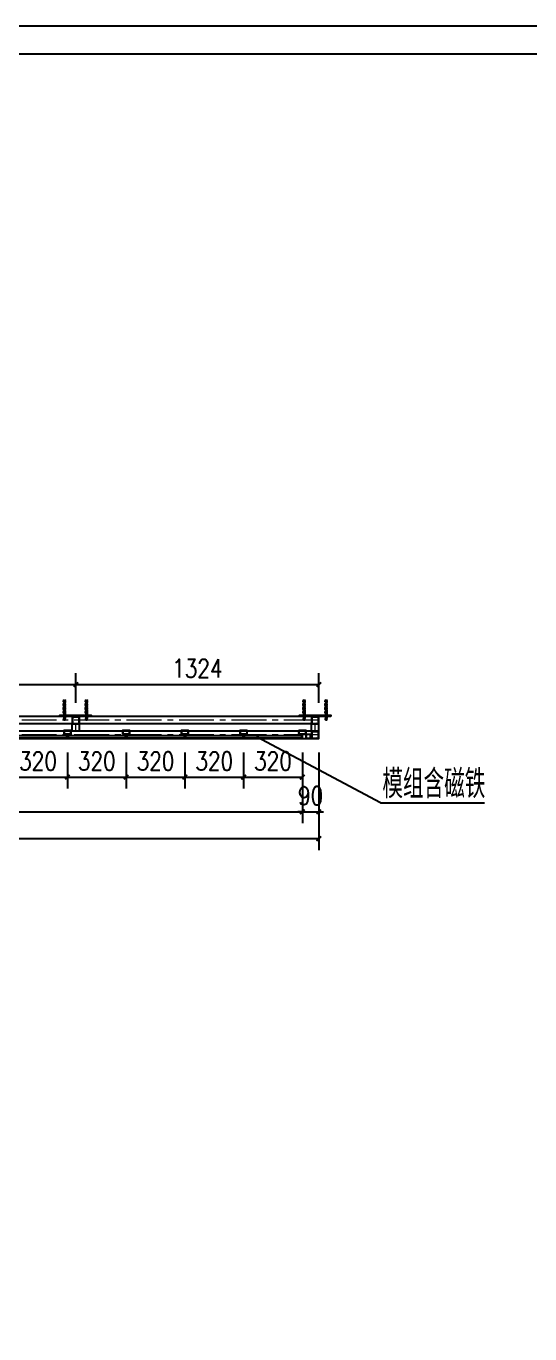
# Model space of a CAD drawing. Header units: millimetres. Extents: x 48381 to 116813, y 79463 to 93528.
# Drawn here: x 105360 to 108104, y 86398 to 93528 of the extents above; entities that cross this region are included whole.
import ezdxf

# ---------------------------------------------------------------- set-up
doc = ezdxf.new("R2010")
doc.units = ezdxf.units.MM
for name, pattern in [('ACAD_ISO03W100', [30, 12, -18]), ('CENTER2', [28.575, 19.05, -3.175, 3.175, -3.175]), ('HIDDEN', [0.375, 0.25, -0.125])]:
    doc.linetypes.add(name, pattern=pattern)
for name, color, linetype in [('12x12', 6, 'Continuous'), ('255', 255, 'Continuous'), ('7', 7, 'Continuous'), ('PUB_DIM', 3, 'Continuous'), ('XSX', 6, 'Continuous'), ('YM', 1, 'Continuous'), ('图框', 4, 'Continuous'), ('槽钢方管', 90, 'Continuous'), ('粗线', 7, 'Continuous'), ('附件', 46, 'Continuous')]:
    doc.layers.add(name, color=color, linetype=linetype)
for name, color, linetype, lineweight in [('中心线', 1, 'CENTER2', 0), ('文字', 3, 'Continuous', 0), ('标注', 3, 'Continuous', 0), ('箱体', 150, 'ACAD_ISO03W100', 0)]:
    doc.layers.add(name, color=color, linetype=linetype, lineweight=lineweight)
doc.styles.add('_TCH_DIM', font='SIMPLEX', dxfattribs={"bigfont": 'GBCBIG'})
doc.styles.add('DIM_FONT', font='SIMPLEX.shx', dxfattribs={"width": 0.8})
doc.styles.get("Standard").update_dxf_attribs({"font": ''})
doc.styles.get('Standard').set_extended_font_data('SimSun')
doc.dimstyles.new('DIMN25', dxfattribs={"dimscale": 0.25, "dimtxt": 300, "dimasz": 100, "dimexe": 250, "dimexo": 300, "dimgap": 150, "dimtad": 1, "dimdec": 0, "dimzin": 0, "dimdsep": 46, "dimtxsty": 'DIM_FONT', "dimblk": 'ARCHTICK', "dimcen": 0.09, "dimclrt": 7, "dimadec": 8, "dimazin": 2, "dimtfac": 1, "dimtdec": 0, "dimtix": 1, "dimtmove": 2, "dimatfit": 3, "dimldrblk": 'ARCHTICK', "dimfxl": 1, "dimtolj": 1, "dimtzin": 0, "dimarcsym": 0})

# ---------------------------------------------------------------- blocks, each defined once
blk = doc.blocks.new('A$C5AF34814')
at = {"layer": '图框'}
for points in [[(2967.4, 2050), (0, 2050), (0, 0), (0, 0), (2967.4, 0)], [(2945.3, 22.3), (2945.3, 2027.8), (22.2, 2027.8), (22.2, 22.3)]]:
    blk.add_lwpolyline(points, close=True, dxfattribs=at)
blk = doc.blocks.new('_ArchTick')
at = {"color": 0, "linetype": 'ByBlock', "const_width": 0.4}
blk.add_lwpolyline([(-0.5, -0.5), (0.5, 0.5)], dxfattribs=at)
blk = doc.blocks.new('*D428')
at = {"layer": 'Defpoints', "color": 0}
for p in [(102704.4, 89643.4), (106864.4, 89643.4), (106864.4, 89244.5)]:
    blk.add_point(p, dxfattribs=at)
at = {"layer": '标注', "color": 0, "lineweight": -2}
for p, q in [((102704.4, 89568.4), (102704.4, 89182)), ((106864.4, 89568.4), (106864.4, 89182)), ((102704.4, 89244.5), (106864.4, 89244.5))]:
    blk.add_line(p, q, dxfattribs=at)
at = {"layer": '标注', "color": 0, "lineweight": -2, "xscale": 25, "yscale": 25, "zscale": 25, "rotation": 180}
blk.add_blockref('_ArchTick', (102704.4, 89244.5), dxfattribs=at)
at = {"layer": '标注', "color": 0, "lineweight": -2, "xscale": 25, "yscale": 25, "zscale": 25}
blk.add_blockref('_ArchTick', (106864.4, 89244.5), dxfattribs=at)
at = {"layer": '标注', "color": 7, "insert": (104784.4, 89332), "char_height": 100, "attachment_point": 5, "style": 'DIM_FONT'}
blk.add_mtext('\\A1;4160', dxfattribs=at)
blk = doc.blocks.new('*D429')
at = {"layer": 'Defpoints', "color": 0}
for p in [(102614.4, 89643.4), (106954.4, 89643.4), (102614.4, 89098)]:
    blk.add_point(p, dxfattribs=at)
at = {"layer": '标注', "color": 0, "lineweight": -2}
for p, q in [((102614.4, 89568.4), (102614.4, 89035.5)), ((106954.4, 89568.4), (106954.4, 89035.5)), ((106954.4, 89098), (102614.4, 89098))]:
    blk.add_line(p, q, dxfattribs=at)
at = {"layer": '标注', "color": 0, "lineweight": -2, "xscale": 25, "yscale": 25, "zscale": 25, "rotation": 180}
blk.add_blockref('_ArchTick', (102614.4, 89098), dxfattribs=at)
at = {"layer": '标注', "color": 0, "lineweight": -2, "xscale": 25, "yscale": 25, "zscale": 25}
blk.add_blockref('_ArchTick', (106954.4, 89098), dxfattribs=at)
at = {"layer": '标注', "color": 7, "insert": (104784.4, 89185.5), "char_height": 100, "attachment_point": 5, "style": 'DIM_FONT'}
blk.add_mtext('\\A1;4340', dxfattribs=at)
blk = doc.blocks.new('*D432')
at = {"layer": 'Defpoints', "color": 0}
for p in [(106864.4, 89643.4), (106954.4, 89643.4), (106954.4, 89244.5)]:
    blk.add_point(p, dxfattribs=at)
at = {"layer": '标注', "color": 0, "lineweight": -2}
for p, q in [((106864.4, 89568.4), (106864.4, 89182)), ((106954.4, 89568.4), (106954.4, 89182)), ((106864.4, 89244.5), (106839.4, 89244.5)), ((106864.4, 89244.5), (106954.4, 89244.5)), ((106954.4, 89244.5), (106979.4, 89244.5))]:
    blk.add_line(p, q, dxfattribs=at)
at = {"layer": '标注', "color": 0, "lineweight": -2, "xscale": 25, "yscale": 25, "zscale": 25}
blk.add_blockref('_ArchTick', (106864.4, 89244.5), dxfattribs=at)
at = {"layer": '标注', "color": 0, "lineweight": -2, "xscale": 25, "yscale": 25, "zscale": 25, "rotation": 180}
blk.add_blockref('_ArchTick', (106954.4, 89244.5), dxfattribs=at)
at = {"layer": '标注', "color": 7, "insert": (106909.4, 89332), "char_height": 100, "attachment_point": 5, "style": 'DIM_FONT'}
blk.add_mtext('\\A1;90', dxfattribs=at)
blk = doc.blocks.new('192.23')
at = {"color": 7, "linetype": 'Continuous'}
for p, q in [((197123.1, 80952.1), (197134.1, 80952.7)), ((197123.1, 80633.7), (197123.1, 80952.1)), ((197121.4, 80636.2), (197121.4, 80639.7)), ((197123.1, 80639.7), (197121.4, 80639.7)), ((197123.1, 80636.2), (197121.4, 80636.2)), ((197123.1, 80633.7), (197134.1, 80633))]:
    blk.add_line(p, q, dxfattribs=at)
blk.add_arc((197121.4, 80638), 1.75, 90, 270)
at = {"layer": '文字'}
for points in [[(197115.1, 80938.9), (197115.1, 80952.9), (197118.1, 80952.9), (197118.1, 80948.4), (197123.1, 80948.4), (197123.1, 80947.4), (197128.1, 80947.4), (197128.1, 80944.4), (197124.1, 80944.4), (197123.1, 80944.4), (197123.1, 80943.4), (197118.1, 80943.4), (197118.1, 80938.9), (197115.1, 80938.9)], [(197118.1, 80948.4), (197118.1, 80943.4)], [(197115.1, 80646.9), (197115.1, 80632.9), (197118.1, 80632.9), (197118.1, 80637.4), (197123.1, 80637.4), (197123.1, 80638.4), (197128.1, 80638.4), (197128.1, 80641.4), (197124.1, 80641.4), (197123.1, 80641.4), (197123.1, 80642.4), (197118.1, 80642.4), (197118.1, 80646.9), (197115.1, 80646.9)], [(197118.1, 80637.4), (197118.1, 80642.4)], [(197123.1, 80640.3), (197123.1, 80635.3)]]:
    blk.add_lwpolyline(points, dxfattribs=at)
blk.add_lwpolyline([(197134.1, 80633), (197134.1, 80952.7), (197135.7, 80952.7), (197135.7, 80633)], close=True, dxfattribs=at)
at = {"layer": '箱体'}
blk.add_lwpolyline([(197138.1, 80632.9), (197138.1, 80952.9), (197135.7, 80952.9), (197135.7, 80632.9)], close=True, dxfattribs=at)
blk = doc.blocks.new('*D484')
at = {"layer": 'Defpoints', "color": 0}
for p in [(105630.4, 89938.5), (104630.4, 89763.4), (105630.4, 89763.4)]:
    blk.add_point(p, dxfattribs=at)
at = {"layer": '标注', "color": 0, "lineweight": -2}
for p, q in [((104630.4, 89838.4), (104630.4, 90001)), ((105630.4, 89838.4), (105630.4, 90001)), ((104630.4, 89938.5), (105630.4, 89938.5))]:
    blk.add_line(p, q, dxfattribs=at)
at = {"layer": '标注', "color": 0, "lineweight": -2, "xscale": 25, "yscale": 25, "zscale": 25, "rotation": 180}
blk.add_blockref('_ArchTick', (104630.4, 89938.5), dxfattribs=at)
at = {"layer": '标注', "color": 0, "lineweight": -2, "xscale": 25, "yscale": 25, "zscale": 25}
blk.add_blockref('_ArchTick', (105630.4, 89938.5), dxfattribs=at)
at = {"layer": '标注', "color": 7, "insert": (105130.4, 90026), "char_height": 100, "attachment_point": 5, "style": 'DIM_FONT'}
blk.add_mtext('\\A1;1000', dxfattribs=at)
blk = doc.blocks.new('*D485')
at = {"layer": 'Defpoints', "color": 0}
for p in [(106954.4, 89938.5), (105630.4, 89763.4), (106954.4, 89763.4)]:
    blk.add_point(p, dxfattribs=at)
at = {"layer": '标注', "color": 0, "lineweight": -2}
for p, q in [((105630.4, 89838.4), (105630.4, 90001)), ((106954.4, 89838.4), (106954.4, 90001)), ((105630.4, 89938.5), (106954.4, 89938.5))]:
    blk.add_line(p, q, dxfattribs=at)
at = {"layer": '标注', "color": 0, "lineweight": -2, "xscale": 25, "yscale": 25, "zscale": 25, "rotation": 180}
blk.add_blockref('_ArchTick', (105630.4, 89938.5), dxfattribs=at)
at = {"layer": '标注', "color": 0, "lineweight": -2, "xscale": 25, "yscale": 25, "zscale": 25}
blk.add_blockref('_ArchTick', (106954.4, 89938.5), dxfattribs=at)
at = {"layer": '标注', "color": 7, "insert": (106292.4, 90026), "char_height": 100, "attachment_point": 5, "style": 'DIM_FONT'}
blk.add_mtext('\\A1;1324', dxfattribs=at)
blk = doc.blocks.new('M12X120化学螺栓')
at = {"layer": 'XSX', "linetype": 'Continuous'}
h = blk.add_hatch(dxfattribs=at)
h.set_pattern_fill('DOTS', color=6, scale=10, angle=90, style=0)
h.set_pattern_definition([(179.9735536, (-18898.36075, -7731.8769), (-0.256606616, 0.513805998), [0, -0.5136875])])
h.paths.add_polyline_path([(3.3, 65.5), (4.8, 66.2), (4.9, 66.2), (3.3, 67.1), (4.8, 67.8), (4.8, 67.8), (3.3, 68.6), (4.8, 69.4), (3.3, 70.2), (4.9, 71), (4.8, 71), (3.3, 71.8), (4.9, 72.6), (4.8, 72.6), (3.2, 73.4), (4.9, 74.1), (4.9, 74.1), (3.3, 75), (4.8, 75.7), (4.9, 75.7), (3.3, 76.5), (4.8, 77.3), (4.8, 77.3), (3.3, 78.1), (4.8, 78.8), (4.8, 78.8), (3.3, 79.6), (4.8, 80.4), (3.3, 81.2), (4.9, 82), (4.8, 82), (3.2, 82.8), (4.9, 83.6), (4.8, 83.6), (3.2, 84.4), (4.9, 85.2), (4.8, 85.2), (3.3, 86), (4.8, 86.7), (4.8, 86.7), (3.3, 87.5), (4.8, 88.3), (4.8, 88.3), (3.3, 89.1), (4.8, 89.8), (3.2, 90.7), (4.9, 91.4), (4.8, 91.4), (3.2, 92.3), (4.9, 93), (4.8, 93), (3.2, 93.8), (4.8, 94.6), (4.8, 94.6), (3.3, 95.4), (-3, 95.9), (-4.6, 95.2), (-3, 94.3), (-4.6, 93.6), (-3, 92.7), (-4.6, 92), (-3, 91.1), (-4.6, 90.4), (-3, 89.5), (-4.6, 88.8), (-3, 87.9), (-4.6, 87.3), (-3, 86.4), (-4.6, 85.7), (-3, 84.8), (-4.6, 84.1), (-3, 83.2), (-4.6, 82.5), (-3, 81.6), (-4.6, 80.9), (-3, 80), (-4.6, 79.4), (-3, 78.5), (-4.6, 77.8), (-3, 76.9), (-4.6, 76.3), (-3, 75.4), (-4.6, 74.7), (-3, 73.8), (-4.6, 73.1), (-3, 72.2), (-4.6, 71.5), (-3, 70.6), (-4.6, 69.9), (-3, 69), (-4.6, 68.4), (-3, 67.5), (-4.6, 66.8), (-3, 65.9), (-4.5, 65.3), (-4.6, 65.3), (-3, 64.4), (-4.5, 63.7), (-2.9, 62.8), (-4.5, 62.1), (-3, 61.2), (-4.5, 60.5), (-3, 59.6), (-4.5, 59), (-3, 58.1), (-4.5, 57.4), (-3, 56.5), (-4.5, 55.9), (-2.9, 55), (-4.5, 54.3), (-2.9, 53.4), (-4.5, 52.7), (-2.9, 51.8), (-4.5, 51.1), (-2.9, 50.2), (-4.5, 49.5), (-3, 48.6), (-4.5, 48), (-2.9, 47.1), (-4.4, 46.4), (-4.5, 46.5), (-2.9, 45.5), (-4.5, 44.9), (-2.9, 43.9), (-4.5, 43.3), (-2.9, 42.4), (-4.5, 41.7), (-2.9, 40.8), (-4.5, 40.1), (-2.9, 39.3), (-4.4, 38.6), (-2.9, 37.7), (-6.5, 37.7), (-6.4, 96), (0.1, 99.3), (6.7, 96), (6.7, 37.7), (4.5, 37.7), (5.1, 38), (3.4, 38.8), (4.9, 39.6), (5, 39.6), (3.4, 40.4), (4.9, 41.1), (5, 41.1), (3.4, 41.9), (4.9, 42.7), (3.4, 43.5), (5, 44.3), (4.9, 44.3), (3.4, 45.1), (5, 45.9), (4.9, 45.9), (3.4, 46.7), (4.9, 47.4), (4.9, 47.4), (3.3, 48.2), (4.9, 49), (4.9, 49), (3.3, 49.8), (4.9, 50.5), (3.3, 51.3), (4.9, 52.1), (4.9, 52.1), (3.3, 52.9), (4.9, 53.7), (4.9, 53.7), (3.3, 54.5), (4.9, 55.3), (4.9, 55.3), (3.3, 56.1), (4.9, 56.9), (4.9, 56.9), (3.3, 57.7), (4.9, 58.4), (4.9, 58.4), (3.3, 59.2), (4.9, 60), (4.9, 60), (3.3, 60.8), (4.9, 61.5), (3.3, 62.4), (4.9, 63.1), (4.9, 63.1), (3.3, 64), (4.9, 64.7), (4.8, 64.7)])
for p, q in [((-3, 95.9), (-4.6, 95.2)), ((-3, 94.3), (-4.6, 95.2)), ((-3, 94.3), (-4.6, 93.6)), ((-3, 92.7), (-4.6, 93.6)), ((-3, 92.7), (-4.6, 92)), ((-3, 91.1), (-4.6, 92)), ((-3, 89.5), (-4.6, 88.8)), ((-3, 89.5), (-4.6, 88.8)), ((-3, 89.5), (-4.6, 88.8)), ((-3, 87.9), (-4.6, 88.8)), ((-3, 88), (-4.6, 87.3)), ((-3, 86.4), (-4.6, 87.3)), ((-3, 86.4), (-4.6, 85.7)), ((-3, 84.8), (-4.6, 85.7)), ((-3, 84.8), (-4.6, 84.1)), ((-3, 83.2), (-4.6, 84.1)), ((-3, 83.2), (-4.6, 82.5)), ((-3, 81.6), (-4.6, 82.5)), ((-3, 80), (-4.6, 79.4)), ((-3, 80), (-4.6, 79.4)), ((-3, 78.5), (-4.6, 79.4)), ((-3, 78.5), (-4.6, 77.8)), ((-3, 76.9), (-4.6, 77.8)), ((3.3, 89.1), (-3, 89.5)), ((4.8, 94.6), (3.2, 93.8)), ((4.8, 93), (3.2, 93.8)), ((4.8, 93), (3.2, 92.3)), ((4.8, 91.4), (3.2, 92.3)), ((4.8, 91.4), (3.2, 90.7)), ((4.8, 85.1), (3.2, 84.4)), ((4.8, 83.6), (3.2, 84.4)), ((4.8, 83.5), (3.2, 82.8)), ((4.8, 82), (3.2, 82.8)), ((4.8, 94.6), (3.3, 95.4)), ((4.8, 88.3), (3.3, 89.1)), ((4.8, 88.3), (3.3, 87.5)), ((4.8, 86.7), (3.3, 87.5)), ((4.8, 86.7), (3.3, 86)), ((4.8, 85.2), (3.3, 86)), ((4.8, 81.9), (3.3, 81.2)), ((4.8, 78.8), (3.3, 79.6)), ((4.8, 78.8), (3.3, 78.1)), ((4.8, 77.3), (3.3, 78.1)), ((-3, 76.9), (-4.6, 76.3)), ((-3, 75.4), (-4.6, 76.3)), ((-3, 75.4), (-4.6, 74.7)), ((-3, 73.8), (-4.6, 74.7)), ((-3, 73.8), (-4.6, 73.1)), ((-3, 72.2), (-4.6, 73.1)), ((-3, 72.2), (-4.6, 71.5)), ((-3, 70.6), (-4.6, 71.5)), ((-3, 69), (-4.6, 68.4)), ((-3, 69), (-4.6, 68.4)), ((-3, 67.5), (-4.6, 68.4)), ((-3, 67.5), (-4.6, 66.8)), ((-3, 65.9), (-4.6, 66.8)), ((-2.8, 37.6), (-4.6, 36.8)), ((-3, 35.9), (-4.6, 36.8)), ((-3.1, 35.9), (-4.6, 35.2)), ((-3.1, 34.3), (-4.6, 35.2)), ((-3.1, 34.3), (-4.6, 33.7)), ((-3.1, 32.8), (-4.6, 33.7)), ((-3.1, 32.7), (-4.6, 32.1)), ((-3, 64.4), (-4.5, 65.3)), ((-3, 64.4), (-4.5, 63.7)), ((-3, 62.8), (-4.5, 63.7)), ((-3, 61.2), (-4.5, 60.5)), ((-3, 61.2), (-4.5, 60.5)), ((-2.9, 59.6), (-4.5, 60.5)), ((-2.9, 59.7), (-4.5, 59)), ((-2.9, 58.1), (-4.5, 59)), ((-2.9, 58.1), (-4.5, 57.4)), ((-2.9, 56.5), (-4.5, 57.4)), ((-2.9, 56.6), (-4.5, 55.9)), ((-2.9, 55), (-4.5, 55.9)), ((-3, 55), (-4.5, 54.3)), ((-3, 53.4), (-4.5, 54.3)), ((-3, 53.4), (-4.5, 52.7)), ((-3, 51.8), (-4.5, 52.7)), ((-2.9, 50.2), (-4.5, 49.5)), ((-2.9, 50.2), (-4.5, 49.5)), ((-2.9, 48.6), (-4.5, 49.5)), ((-2.9, 48.6), (-4.5, 48)), ((-2.9, 47.1), (-4.5, 48)), ((-2.9, 45.6), (-4.5, 46.4)), ((-2.9, 45.5), (-4.5, 44.9)), ((-2.9, 44), (-4.5, 44.9)), ((-2.9, 42.4), (-4.5, 41.7)), ((-2.9, 42.4), (-4.5, 41.7)), ((-2.9, 40.8), (-4.5, 41.7)), ((-2.9, 40.8), (-4.5, 40.1)), ((-2.9, 39.2), (-4.5, 40.1)), ((-2.9, 39.3), (-4.4, 38.6)), ((-2.8, 37.6), (-4.4, 38.6)), ((4.8, 74.1), (3.2, 73.4)), ((4.8, 72.6), (3.2, 73.4)), ((5.1, 38), (3.2, 37.1)), ((4.8, 36.3), (3.2, 37.1)), ((4.8, 36.2), (3.2, 35.5)), ((4.8, 34.7), (3.2, 35.5)), ((4.8, 33.1), (3.2, 33.9)), ((4.8, 33.1), (3.2, 32.3)), ((4.8, 31.5), (3.2, 32.3)), ((4.8, 77.3), (3.3, 76.5)), ((4.9, 75.7), (3.3, 76.5)), ((4.9, 75.7), (3.3, 75)), ((4.9, 74.1), (3.3, 75)), ((4.8, 72.5), (3.3, 71.8)), ((4.8, 71), (3.3, 71.8)), ((4.8, 70.9), (3.3, 70.2)), ((4.8, 67.8), (3.3, 68.6)), ((4.8, 67.8), (3.3, 67.1)), ((4.9, 66.2), (3.3, 67.1)), ((4.9, 66.3), (3.3, 65.5)), ((4.9, 63.1), (3.3, 64)), ((4.9, 63.1), (3.3, 62.4)), ((4.9, 60), (3.3, 60.8)), ((4.9, 60), (3.3, 59.2)), ((4.9, 58.4), (3.3, 59.2)), ((4.9, 58.4), (3.3, 57.7)), ((4.9, 56.9), (3.3, 57.7)), ((4.9, 56.9), (3.3, 56.1)), ((4.9, 55.3), (3.3, 56.1)), ((4.9, 55.3), (3.3, 54.5)), ((4.9, 53.7), (3.3, 54.5)), ((4.9, 53.7), (3.3, 52.9)), ((4.9, 52.1), (3.3, 52.9)), ((4.9, 52.1), (3.3, 51.3)), ((4.9, 49), (3.3, 49.8)), ((4.9, 49), (3.3, 48.2)), ((4.9, 47.4), (3.3, 48.2)), ((4.9, 47.4), (3.4, 46.7)), ((4.9, 44.3), (3.4, 45.1)), ((4.9, 44.3), (3.4, 43.5)), ((5, 41.1), (3.4, 41.9)), ((5, 41.1), (3.4, 40.4)), ((5, 39.6), (3.4, 40.4)), ((5, 39.6), (3.4, 38.8)), ((5.1, 38), (3.4, 38.8))]:
    blk.add_line(p, q)
at = {"color": 7, "ltscale": 50}
for p, q in [((-4.6, 95.2), (-1.9, 95)), ((-4.6, 93.6), (-1.9, 93.4)), ((-4.6, 92), (-1.9, 91.8)), ((-4.6, 90.4), (-1.9, 90.2)), ((-4.6, 88.8), (-1.9, 88.7)), ((-4.6, 87.3), (-1.9, 87.1)), ((-4.6, 85.7), (-1.9, 85.6)), ((-4.6, 84.1), (-1.9, 84)), ((-4.6, 82.5), (-1.9, 82.4)), ((-4.6, 80.9), (-1.9, 80.8)), ((-4.6, 79.4), (-1.9, 79.2)), ((-4.6, 77.8), (-1.9, 77.7)), ((3.3, 95.4), (-3, 95.9)), ((3.2, 93.8), (-3, 94.3)), ((3.2, 92.3), (-3, 92.7)), ((3.3, 89.1), (-3, 89.5)), ((3.3, 87.5), (-3, 88)), ((3.3, 86), (-3, 86.4)), ((3.2, 84.4), (-3, 84.8)), ((3.2, 82.8), (-3, 83.2)), ((3.3, 79.6), (-3, 80)), ((3.3, 78.1), (-3, 78.5)), ((2, 94.8), (4.8, 94.6)), ((2, 93.2), (4.8, 93)), ((2, 91.6), (4.8, 91.4)), ((2, 88.4), (4.8, 88.3)), ((2, 86.9), (4.8, 86.7)), ((2, 85.3), (4.8, 85.2)), ((2, 83.7), (4.8, 83.6)), ((2, 82.1), (4.8, 82)), ((2.1, 90), (4.8, 89.8)), ((2.1, 80.5), (4.8, 80.4)), ((2.1, 79), (4.8, 78.8)), ((-4.6, 76.3), (-1.9, 76.1)), ((-4.6, 74.7), (-1.9, 74.6)), ((-4.6, 73.1), (-1.9, 73)), ((-4.6, 71.5), (-1.9, 71.4)), ((-4.6, 69.9), (-1.9, 69.8)), ((-4.6, 68.4), (-1.8, 68.2)), ((-4.6, 66.8), (-1.8, 66.6)), ((-4.6, 36.8), (-1.9, 36.7)), ((-4.6, 35.2), (-1.9, 35.1)), ((-4.6, 33.7), (-1.9, 33.5)), ((-4.6, 32.1), (-1.9, 31.9)), ((-4.6, 32.1), (-4.6, 8.3)), ((-4.5, 65.3), (-1.8, 65.1)), ((-4.5, 65.3), (-1.8, 65.1)), ((-4.5, 63.7), (-1.8, 63.5)), ((-4.5, 62.1), (-1.8, 61.9)), ((-4.5, 60.5), (-1.8, 60.4)), ((-4.5, 59), (-1.8, 58.8)), ((-4.5, 57.4), (-1.8, 57.3)), ((-4.5, 55.9), (-1.8, 55.7)), ((-4.5, 54.3), (-1.8, 54.1)), ((-4.5, 52.7), (-1.8, 52.5)), ((-4.5, 51.1), (-1.8, 50.9)), ((-4.5, 49.5), (-1.8, 49.4)), ((-4.5, 48), (-1.8, 47.8)), ((-4.5, 46.4), (-1.8, 46.3)), ((-4.5, 46.4), (-1.8, 46.3)), ((-4.5, 44.9), (-1.8, 44.7)), ((-4.5, 43.3), (-1.8, 43.1)), ((-4.5, 41.7), (-1.7, 41.5)), ((-4.5, 40.1), (-1.7, 40)), ((-4.4, 38.6), (-1.7, 38.4)), ((3.2, 35.5), (-3.1, 35.9)), ((3.2, 32.3), (-3.1, 32.7)), ((3.3, 76.5), (-3, 76.9)), ((3.3, 75), (-3, 75.4)), ((3.2, 73.4), (-3, 73.8)), ((3.3, 71.8), (-3, 72.2)), ((3.3, 68.6), (-3, 69)), ((3.3, 67.1), (-3, 67.5)), ((3.3, 54.5), (-3, 55)), ((3.3, 52.9), (-3, 53.4)), ((3.2, 37.1), (-3, 37.5)), ((3.3, 59.2), (-2.9, 59.7)), ((3.3, 57.7), (-2.9, 58.1)), ((3.3, 56.1), (-2.9, 56.6)), ((3.3, 49.8), (-2.9, 50.2)), ((3.3, 48.2), (-2.9, 48.6)), ((3.4, 41.9), (-2.9, 42.4)), ((3.4, 40.4), (-2.9, 40.8)), ((3.4, 38.8), (-2.9, 39.3)), ((2, 77.4), (4.8, 77.3)), ((2, 75.9), (4.9, 75.7)), ((2, 74.3), (4.9, 74.1)), ((2, 36.4), (4.8, 36.3)), ((2, 33.3), (4.8, 33.1)), ((2.1, 72.7), (4.8, 72.6)), ((2.1, 71.1), (4.8, 71)), ((2.1, 69.5), (4.8, 69.4)), ((2.1, 68), (4.8, 67.8)), ((2.1, 66.4), (4.9, 66.2)), ((2.1, 64.9), (4.9, 64.7)), ((2.1, 64.9), (4.9, 64.7)), ((2.1, 63.3), (4.9, 63.1)), ((2.1, 61.7), (4.9, 61.5)), ((2.1, 60.1), (4.9, 60)), ((2.1, 58.6), (4.9, 58.4)), ((2.1, 57), (4.9, 56.9)), ((2.1, 55.5), (4.9, 55.3)), ((2.1, 53.9), (4.9, 53.7)), ((2.1, 52.3), (4.9, 52.1)), ((2.1, 50.7), (4.9, 50.5)), ((2.1, 49.1), (4.9, 49)), ((2.1, 47.6), (4.9, 47.4)), ((2.2, 46), (4.9, 45.9)), ((2.2, 46), (4.9, 45.9)), ((2.2, 44.5), (4.9, 44.3)), ((2.2, 42.9), (4.9, 42.7)), ((2.2, 41.3), (5, 41.1)), ((2.2, 39.7), (5, 39.6)), ((2.2, 38.2), (5, 38)), ((4.8, 31.5), (4.8, 8.3))]:
    blk.add_line(p, q, dxfattribs=at)
at = {"color": 4}
for p, q in [((5.7, -4.1), (-5.7, -4.1)), ((5.7, -4.1), (-5.7, -4.1)), ((5.8, -10.7), (-5.6, -10.7)), ((5.8, -10.7), (-5.6, -10.7)), ((-3, -11.3), (-4.6, -12)), ((-3, -11.3), (-4.6, -12)), ((-3, -12.9), (-4.6, -12)), ((-3, -12.9), (-4.6, -12)), ((-3, -14.5), (-4.6, -15.2)), ((-3, -14.5), (-4.6, -15.2)), ((-3, -16.1), (-4.6, -15.2)), ((-3, -16.1), (-4.6, -15.2)), ((-3, -16.1), (-4.6, -16.8)), ((-3, -16.1), (-4.6, -16.8)), ((-3, -17.7), (-4.6, -16.8)), ((-3, -17.7), (-4.6, -16.8)), ((-4.5, -2.5), (-4.5, -4.1)), ((-4.5, -2.5), (-4.5, -4.1)), ((-3, -12.9), (-4.5, -13.6)), ((-3, -12.9), (-4.5, -13.6)), ((-3, -14.5), (-4.5, -13.6)), ((-3, -14.5), (-4.5, -13.6)), ((-3, -11.3), (-4, -10.7)), ((-3, -11.3), (-4, -10.7)), ((-3.9, -19.3), (-4, -17.2)), ((-3.9, -19.3), (-4, -17.2)), ((4.2, -17.6), (-3.9, -17.7)), ((4.2, -17.6), (-3.9, -17.7)), ((-3.9, -19.3), (-2.9, -20.3)), ((-3.9, -19.3), (-2.9, -20.3)), ((-3.8, -4.6), (-3.7, -10.3)), ((-3.8, -4.6), (-3.7, -10.3)), ((-3, -16.1), (-3.6, -16.3)), ((-3, -16.1), (-3.6, -16.3)), ((-2.9, -20.3), (3.2, -20.3)), ((-2.9, -20.3), (3.2, -20.3)), ((4.8, -15.8), (3.2, -14.9)), ((4.8, -15.8), (3.2, -14.9)), ((4.8, -15.8), (3.2, -16.5)), ((4.8, -15.8), (3.2, -16.5)), ((4.8, -17.3), (3.2, -16.5)), ((4.8, -17.3), (3.2, -16.5)), ((3.2, -20.3), (4.2, -19.2)), ((3.2, -20.3), (4.2, -19.2)), ((4.8, -11), (3.3, -11.7)), ((4.8, -11), (3.3, -11.7)), ((4.9, -12.6), (3.3, -11.7)), ((4.9, -12.6), (3.3, -11.7)), ((4.9, -12.6), (3.3, -13.3)), ((4.9, -12.6), (3.3, -13.3)), ((4.9, -14.2), (3.3, -13.3)), ((4.9, -14.2), (3.3, -13.3)), ((4.8, -14.2), (3.3, -14.9)), ((4.8, -14.2), (3.3, -14.9)), ((4.8, -15.8), (3.7, -16.3)), ((4.8, -15.8), (3.7, -16.3)), ((3.8, -4.5), (3.9, -10.2)), ((3.8, -4.5), (3.9, -10.2)), ((4.8, -11), (4.2, -10.7)), ((4.8, -11), (4.2, -10.7)), ((4.8, -17.3), (4.2, -17.6)), ((4.8, -17.3), (4.2, -17.6)), ((4.2, -19.2), (4.2, -17.6)), ((4.2, -19.2), (4.2, -17.6)), ((4.6, -2.4), (4.6, -4.1)), ((4.6, -2.4), (4.6, -4.1))]:
    blk.add_line(p, q, dxfattribs=at)
at = {"color": 4, "ltscale": 50}
for p, q in [((-4.6, -12), (-1.8, -12.2)), ((-4.6, -12), (-1.8, -12.2)), ((-4.6, -15.2), (-1.8, -15.4)), ((-4.6, -15.2), (-1.8, -15.4)), ((-4.6, -16.8), (-1.8, -16.9)), ((-4.6, -16.8), (-1.8, -16.9)), ((-4.5, -13.6), (-1.8, -13.8)), ((-4.5, -13.6), (-1.8, -13.8)), ((3.3, -11.7), (-3, -11.3)), ((3.3, -11.7), (-3, -11.3)), ((3.3, -13.3), (-3, -12.9)), ((3.3, -13.3), (-3, -12.9)), ((3.3, -14.9), (-3, -14.5)), ((3.3, -14.9), (-3, -14.5)), ((0.1, -16.3), (-3, -16.1)), ((0.1, -16.3), (-3, -16.1)), ((3.2, -16.5), (-3, -16.1)), ((0.1, -16.3), (-3, -16.1)), ((0.1, -16.3), (-3, -16.1)), ((3.2, -16.5), (-3, -16.1)), ((0, -10.7), (4.8, -11)), ((0, -10.7), (4.8, -11)), ((2.1, -12.4), (4.9, -12.6)), ((2.1, -12.4), (4.9, -12.6)), ((2.1, -14), (4.9, -14.2)), ((2.1, -14), (4.9, -14.2)), ((2.1, -17.2), (4.8, -17.3)), ((2.1, -17.2), (4.8, -17.3)), ((2.2, -15.6), (4.8, -15.8)), ((2.2, -15.6), (4.8, -15.8))]:
    blk.add_line(p, q, dxfattribs=at)
at = {"layer": '12x12', "color": 1}
blk.add_line((-5.7, 3.3), (5.8, 3.3), dxfattribs=at)
at = {"layer": '255', "ltscale": 50}
for p, q in [((-0.3, 89.4), (-0.3, 89.4)), ((0.6, 89.3), (0.6, 89.3)), ((3.5, 87.6), (3.5, 87.6))]:
    blk.add_line(p, q, dxfattribs=at)
at = {"layer": '7'}
for p, q in [((-5.7, 6.6), (-5.7, 0)), ((5.8, 6.6), (5.8, 0))]:
    blk.add_line(p, q, dxfattribs=at)
at = {"layer": 'XSX', "color": 6, "linetype": 'HIDDEN', "ltscale": 0.01}
for p, q in [((-6.5, 0), (-6.4, 96)), ((6.7, 0), (6.7, 96))]:
    blk.add_line(p, q, dxfattribs=at)
at = {"layer": 'XSX', "color": 6, "linetype": 'Continuous'}
for p, q in [((0.1, 99.3), (-6.4, 96)), ((6.7, 96), (0.1, 99.3))]:
    blk.add_line(p, q, dxfattribs=at)
at = {"layer": 'XSX'}
blk.add_line((-6.5, 8.3), (6.6, 8.3), dxfattribs=at)
at = {"layer": 'XSX', "color": 6, "linetype": 'HIDDEN', "ltscale": 0.05}
blk.add_line((3.3, 60.8), (-3, 61.2), dxfattribs=at)
blk = doc.blocks.new('170')
at = {"layer": 'YM'}
blk.add_lwpolyline([(115565.7, 48842), (115565.7, 48672.2), (115557.7, 48672.2), (115557.7, 48842)], close=True, dxfattribs=at)
at = {"layer": '附件', "extrusion": (0, 0, -1), "xscale": 0.9176470904091386, "yscale": 0.9176470904091386, "zscale": -0.9176470902941534, "rotation": 270}
for p in [(-115565.7, 48817), (-115565.7, 48697.1)]:
    blk.add_blockref('M12X120化学螺栓', p, dxfattribs=at)
blk = doc.blocks.new('*D1062')
at = {"layer": 'Defpoints', "color": 0}
for p in [(105264.4, 89643.4), (105584.4, 89643.4), (105584.4, 89433.5), (59115.2, 80320.6), (59282.1, 80320.6), (59154.1, 80283.6)]:
    blk.add_point(p, dxfattribs=at)
at = {"layer": 'PUB_DIM', "color": 3}
for p, q in [((59115.2, 80320.6), (59115.2, 80470.6)), ((59115.2, 80283.6), (59115.2, 80320.6)), ((59115.2, 80283.6), (59115.2, 80133.6))]:
    blk.add_line(p, q, dxfattribs=at)
at = {"layer": 'PUB_DIM', "color": 3, "lineweight": -2}
for p, q in [((59082.1, 80320.6), (59015.2, 80320.6)), ((58954.1, 80283.6), (59015.2, 80283.6))]:
    blk.add_line(p, q, dxfattribs=at)
at = {"layer": '标注', "color": 0, "lineweight": -2}
for p, q in [((105264.4, 89568.4), (105264.4, 89371)), ((105584.4, 89568.4), (105584.4, 89371)), ((105264.4, 89433.5), (105584.4, 89433.5))]:
    blk.add_line(p, q, dxfattribs=at)
at = {"layer": 'PUB_DIM', "color": 3, "xscale": 150, "yscale": 150, "zscale": 150}
for p, rotation in [((59115.2, 80320.6), 270), ((59115.2, 80283.6), 90)]:
    blk.add_blockref('_ArchTick', p, dxfattribs=dict(at, rotation=rotation))
at = {"layer": '标注', "color": 0, "lineweight": -2, "xscale": 25, "yscale": 25, "zscale": 25, "rotation": 180}
blk.add_blockref('_ArchTick', (105264.4, 89433.5), dxfattribs=at)
at = {"layer": '标注', "color": 0, "lineweight": -2, "xscale": 25, "yscale": 25, "zscale": 25}
blk.add_blockref('_ArchTick', (105584.4, 89433.5), dxfattribs=at)
at = {"layer": 'PUB_DIM', "color": 3, "insert": (58940.2, 80302.1), "char_height": 250, "attachment_point": 5, "rotation": 90}
blk.add_mtext('\\A1;S', dxfattribs=at)
at = {"layer": '标注', "color": 7, "insert": (105424.4, 89521), "char_height": 100, "attachment_point": 5, "style": 'DIM_FONT'}
blk.add_mtext('\\A1;320', dxfattribs=at)
blk = doc.blocks.new('*D1063')
at = {"layer": 'Defpoints', "color": 0}
for p in [(105584.4, 89643.4), (105904.4, 89643.4), (105904.4, 89433.5), (59282.1, 80499.4), (59282.1, 80453.5), (59245.1, 80283.6)]:
    blk.add_point(p, dxfattribs=at)
at = {"layer": 'PUB_DIM', "color": 3, "lineweight": -2}
for p, q in [((59282.1, 80653.5), (59282.1, 80599.4)), ((59245.1, 80483.6), (59245.1, 80599.4))]:
    blk.add_line(p, q, dxfattribs=at)
at = {"layer": 'PUB_DIM', "color": 3}
for p, q in [((59245.1, 80499.4), (59095.1, 80499.4)), ((59245.1, 80499.4), (59282.1, 80499.4)), ((59282.1, 80499.4), (59432.1, 80499.4))]:
    blk.add_line(p, q, dxfattribs=at)
at = {"layer": '标注', "color": 0, "lineweight": -2}
for p, q in [((105584.4, 89568.4), (105584.4, 89371)), ((105904.4, 89568.4), (105904.4, 89371)), ((105584.4, 89433.5), (105904.4, 89433.5))]:
    blk.add_line(p, q, dxfattribs=at)
at = {"layer": 'PUB_DIM', "color": 3, "xscale": 150, "yscale": 150, "zscale": 150}
blk.add_blockref('_ArchTick', (59245.1, 80499.4), dxfattribs=at)
at = {"layer": 'PUB_DIM', "color": 3, "xscale": 150, "yscale": 150, "zscale": 150, "rotation": 180}
blk.add_blockref('_ArchTick', (59282.1, 80499.4), dxfattribs=at)
at = {"layer": '标注', "color": 0, "lineweight": -2, "xscale": 25, "yscale": 25, "zscale": 25, "rotation": 180}
blk.add_blockref('_ArchTick', (105584.4, 89433.5), dxfattribs=at)
at = {"layer": '标注', "color": 0, "lineweight": -2, "xscale": 25, "yscale": 25, "zscale": 25}
blk.add_blockref('_ArchTick', (105904.4, 89433.5), dxfattribs=at)
at = {"layer": 'PUB_DIM', "color": 3, "insert": (59263.6, 80674.4), "char_height": 250, "attachment_point": 5}
blk.add_mtext('\\A1;S', dxfattribs=at)
at = {"layer": '标注', "color": 7, "insert": (105744.4, 89521), "char_height": 100, "attachment_point": 5, "style": 'DIM_FONT'}
blk.add_mtext('\\A1;320', dxfattribs=at)
blk = doc.blocks.new('*D1064')
at = {"layer": 'Defpoints', "color": 0}
for p in [(105904.4, 89643.4), (106224.4, 89643.4), (106224.4, 89433.5), (59373.8, 80499.4), (59336.8, 80453.5), (59373.8, 80283.6)]:
    blk.add_point(p, dxfattribs=at)
at = {"layer": 'PUB_DIM', "color": 3, "lineweight": -2}
for p, q in [((59336.8, 80653.5), (59336.8, 80599.4)), ((59373.8, 80483.6), (59373.8, 80599.4))]:
    blk.add_line(p, q, dxfattribs=at)
at = {"layer": 'PUB_DIM', "color": 3}
for p, q in [((59336.8, 80499.4), (59186.8, 80499.4)), ((59336.8, 80499.4), (59373.8, 80499.4)), ((59373.8, 80499.4), (59523.8, 80499.4))]:
    blk.add_line(p, q, dxfattribs=at)
at = {"layer": '标注', "color": 0, "lineweight": -2}
for p, q in [((105904.4, 89568.4), (105904.4, 89371)), ((106224.4, 89568.4), (106224.4, 89371)), ((105904.4, 89433.5), (106224.4, 89433.5))]:
    blk.add_line(p, q, dxfattribs=at)
at = {"layer": 'PUB_DIM', "color": 3, "xscale": 150, "yscale": 150, "zscale": 150}
blk.add_blockref('_ArchTick', (59336.8, 80499.4), dxfattribs=at)
at = {"layer": 'PUB_DIM', "color": 3, "xscale": 150, "yscale": 150, "zscale": 150, "rotation": 180}
blk.add_blockref('_ArchTick', (59373.8, 80499.4), dxfattribs=at)
at = {"layer": '标注', "color": 0, "lineweight": -2, "xscale": 25, "yscale": 25, "zscale": 25, "rotation": 180}
blk.add_blockref('_ArchTick', (105904.4, 89433.5), dxfattribs=at)
at = {"layer": '标注', "color": 0, "lineweight": -2, "xscale": 25, "yscale": 25, "zscale": 25}
blk.add_blockref('_ArchTick', (106224.4, 89433.5), dxfattribs=at)
at = {"layer": 'PUB_DIM', "color": 3, "insert": (59355.3, 80674.4), "char_height": 250, "attachment_point": 5}
blk.add_mtext('\\A1;S', dxfattribs=at)
at = {"layer": '标注', "color": 7, "insert": (106064.4, 89521), "char_height": 100, "attachment_point": 5, "style": 'DIM_FONT'}
blk.add_mtext('\\A1;320', dxfattribs=at)
blk = doc.blocks.new('*D1065')
at = {"layer": 'Defpoints', "color": 0}
for p in [(106224.4, 89643.4), (106544.4, 89643.4), (106544.4, 89433.5), (59336.8, 80499.4), (59282.1, 80453.5), (59336.8, 80453.5)]:
    blk.add_point(p, dxfattribs=at)
at = {"layer": 'PUB_DIM', "lineweight": -2}
for p, q in [((59282.1, 80455.5), (59282.1, 80501.4)), ((59284.1, 80499.4), (59306.2, 80499.4)), ((59334.8, 80499.4), (59312.7, 80499.4)), ((59336.8, 80455.5), (59336.8, 80501.4))]:
    blk.add_line(p, q, dxfattribs=at)
at = {"layer": 'PUB_DIM'}
for points in [[(59284.1, 80499.7), (59284.1, 80499), (59282.1, 80499.4)], [(59334.8, 80499.7), (59334.8, 80499), (59336.8, 80499.4)]]:
    blk.add_solid(points, dxfattribs=at)
at = {"layer": '标注', "color": 0, "lineweight": -2}
for p, q in [((106224.4, 89568.4), (106224.4, 89371)), ((106544.4, 89568.4), (106544.4, 89371)), ((106224.4, 89433.5), (106544.4, 89433.5))]:
    blk.add_line(p, q, dxfattribs=at)
at = {"layer": '标注', "color": 0, "lineweight": -2, "xscale": 25, "yscale": 25, "zscale": 25, "rotation": 180}
blk.add_blockref('_ArchTick', (106224.4, 89433.5), dxfattribs=at)
at = {"layer": '标注', "color": 0, "lineweight": -2, "xscale": 25, "yscale": 25, "zscale": 25}
blk.add_blockref('_ArchTick', (106544.4, 89433.5), dxfattribs=at)
at = {"layer": 'PUB_DIM', "insert": (59309.5, 80499.4), "char_height": 4, "attachment_point": 5}
blk.add_mtext('\\A1;T', dxfattribs=at)
at = {"layer": '标注', "color": 7, "insert": (106384.4, 89521), "char_height": 100, "attachment_point": 5, "style": 'DIM_FONT'}
blk.add_mtext('\\A1;320', dxfattribs=at)
blk = doc.blocks.new('*D1066')
at = {"layer": 'Defpoints', "color": 0}
for p in [(105904.4, 89643.4), (106224.4, 89643.4), (106224.4, 89433.5), (61113.1, 80473.4), (61095.9, 80294.2), (61113.1, 80294.2)]:
    blk.add_point(p, dxfattribs=at)
at = {"layer": 'PUB_DIM', "color": 3, "lineweight": -2}
for p, q in [((61095.9, 80494.2), (61095.9, 80573.4)), ((61113.1, 80494.2), (61113.1, 80573.4))]:
    blk.add_line(p, q, dxfattribs=at)
at = {"layer": 'PUB_DIM', "color": 3}
for p, q in [((61095.9, 80473.4), (60945.9, 80473.4)), ((61095.9, 80473.4), (61113.1, 80473.4)), ((61113.1, 80473.4), (61263.1, 80473.4))]:
    blk.add_line(p, q, dxfattribs=at)
at = {"layer": '标注', "color": 0, "lineweight": -2}
for p, q in [((105904.4, 89568.4), (105904.4, 89371)), ((106224.4, 89568.4), (106224.4, 89371)), ((105904.4, 89433.5), (106224.4, 89433.5))]:
    blk.add_line(p, q, dxfattribs=at)
at = {"layer": 'PUB_DIM', "color": 3, "xscale": 150, "yscale": 150, "zscale": 150}
blk.add_blockref('_ArchTick', (61095.9, 80473.4), dxfattribs=at)
at = {"layer": 'PUB_DIM', "color": 3, "xscale": 150, "yscale": 150, "zscale": 150, "rotation": 180}
blk.add_blockref('_ArchTick', (61113.1, 80473.4), dxfattribs=at)
at = {"layer": '标注', "color": 0, "lineweight": -2, "xscale": 25, "yscale": 25, "zscale": 25, "rotation": 180}
blk.add_blockref('_ArchTick', (105904.4, 89433.5), dxfattribs=at)
at = {"layer": '标注', "color": 0, "lineweight": -2, "xscale": 25, "yscale": 25, "zscale": 25}
blk.add_blockref('_ArchTick', (106224.4, 89433.5), dxfattribs=at)
at = {"layer": 'PUB_DIM', "color": 3, "insert": (61197.4, 80473.4), "char_height": 250, "attachment_point": 5}
blk.add_mtext('\\A1;TW', dxfattribs=at)
at = {"layer": '标注', "color": 7, "insert": (106064.4, 89521), "char_height": 100, "attachment_point": 5, "style": 'DIM_FONT'}
blk.add_mtext('\\A1;320', dxfattribs=at)
blk = doc.blocks.new('*D1067')
at = {"layer": 'Defpoints', "color": 0}
for p in [(106224.4, 89643.4), (106544.4, 89643.4), (106544.4, 89433.5), (60245.8, 80341.7), (60369.1, 80304.8), (60433.7, 80341.7)]:
    blk.add_point(p, dxfattribs=at)
at = {"layer": 'PUB_DIM', "color": 3}
for p, q in [((60433.7, 80341.7), (60433.7, 80491.7)), ((60433.7, 80304.8), (60433.7, 80341.7)), ((60433.7, 80304.8), (60433.7, 80154.8))]:
    blk.add_line(p, q, dxfattribs=at)
at = {"layer": 'PUB_DIM', "color": 3, "lineweight": -2}
for p, q in [((60445.8, 80341.7), (60533.7, 80341.7)), ((60569.1, 80304.8), (60533.7, 80304.8))]:
    blk.add_line(p, q, dxfattribs=at)
at = {"layer": '标注', "color": 0, "lineweight": -2}
for p, q in [((106224.4, 89568.4), (106224.4, 89371)), ((106544.4, 89568.4), (106544.4, 89371)), ((106224.4, 89433.5), (106544.4, 89433.5))]:
    blk.add_line(p, q, dxfattribs=at)
at = {"layer": 'PUB_DIM', "color": 3, "xscale": 150, "yscale": 150, "zscale": 150}
for p, rotation in [((60433.7, 80341.7), 270), ((60433.7, 80304.8), 90)]:
    blk.add_blockref('_ArchTick', p, dxfattribs=dict(at, rotation=rotation))
at = {"layer": '标注', "color": 0, "lineweight": -2, "xscale": 25, "yscale": 25, "zscale": 25, "rotation": 180}
blk.add_blockref('_ArchTick', (106224.4, 89433.5), dxfattribs=at)
at = {"layer": '标注', "color": 0, "lineweight": -2, "xscale": 25, "yscale": 25, "zscale": 25}
blk.add_blockref('_ArchTick', (106544.4, 89433.5), dxfattribs=at)
at = {"layer": 'PUB_DIM', "color": 3, "insert": (60258.7, 80323.2), "char_height": 250, "attachment_point": 5, "rotation": 90}
blk.add_mtext('\\A1;S', dxfattribs=at)
at = {"layer": '标注', "color": 7, "insert": (106384.4, 89521), "char_height": 100, "attachment_point": 5, "style": 'DIM_FONT'}
blk.add_mtext('\\A1;320', dxfattribs=at)
blk = doc.blocks.new('*D1068')
at = {"layer": 'Defpoints', "color": 0}
for p in [(106544.4, 89643.4), (106864.4, 89643.4), (106864.4, 89433.5), (60282.8, 80520.5), (60245.8, 80474.6), (60282.8, 80304.8)]:
    blk.add_point(p, dxfattribs=at)
at = {"layer": 'PUB_DIM', "color": 3, "lineweight": -2}
for p, q in [((60245.8, 80674.6), (60245.8, 80620.5)), ((60282.8, 80504.8), (60282.8, 80620.5))]:
    blk.add_line(p, q, dxfattribs=at)
at = {"layer": 'PUB_DIM', "color": 3}
for p, q in [((60245.8, 80520.5), (60095.8, 80520.5)), ((60245.8, 80520.5), (60282.8, 80520.5)), ((60282.8, 80520.5), (60432.8, 80520.5))]:
    blk.add_line(p, q, dxfattribs=at)
at = {"layer": '标注', "color": 0, "lineweight": -2}
for p, q in [((106544.4, 89568.4), (106544.4, 89371)), ((106864.4, 89568.4), (106864.4, 89371)), ((106544.4, 89433.5), (106864.4, 89433.5))]:
    blk.add_line(p, q, dxfattribs=at)
at = {"layer": 'PUB_DIM', "color": 3, "xscale": 150, "yscale": 150, "zscale": 150}
blk.add_blockref('_ArchTick', (60245.8, 80520.5), dxfattribs=at)
at = {"layer": 'PUB_DIM', "color": 3, "xscale": 150, "yscale": 150, "zscale": 150, "rotation": 180}
blk.add_blockref('_ArchTick', (60282.8, 80520.5), dxfattribs=at)
at = {"layer": '标注', "color": 0, "lineweight": -2, "xscale": 25, "yscale": 25, "zscale": 25, "rotation": 180}
blk.add_blockref('_ArchTick', (106544.4, 89433.5), dxfattribs=at)
at = {"layer": '标注', "color": 0, "lineweight": -2, "xscale": 25, "yscale": 25, "zscale": 25}
blk.add_blockref('_ArchTick', (106864.4, 89433.5), dxfattribs=at)
at = {"layer": 'PUB_DIM', "color": 3, "insert": (60264.3, 80695.5), "char_height": 250, "attachment_point": 5}
blk.add_mtext('\\A1;S', dxfattribs=at)
at = {"layer": '标注', "color": 7, "insert": (106704.4, 89521), "char_height": 100, "attachment_point": 5, "style": 'DIM_FONT'}
blk.add_mtext('\\A1;320', dxfattribs=at)

msp = doc.modelspace()

# ---------------------------------------------------------------- hatches: boundary and pattern name
h = msp.add_hatch()
h.set_pattern_fill('ANSI31', color=256, style=0)
h.set_pattern_definition([(45, (-100338.23, -54581.7893), (-2.24506403, 2.24506403), [])])
h.paths.add_polyline_path([(105565.9, 89669.9), (105602.9, 89669.9), (105602.9, 89686.9), (105565.9, 89686.9)], flags=16)
h.paths.add_polyline_path([(105564.4, 89668.4), (105604.4, 89668.4), (105604.4, 89688.4), (105564.4, 89688.4)])
h = msp.add_hatch()
h.set_pattern_fill('ANSI31', color=256, style=0)
h.set_pattern_definition([(45, (-99698.23, -54581.7893), (-2.24506403, 2.24506403), [])])
h.paths.add_polyline_path([(106205.9, 89669.9), (106242.9, 89669.9), (106242.9, 89686.9), (106205.9, 89686.9)], flags=16)
h.paths.add_polyline_path([(106204.4, 89668.4), (106244.4, 89668.4), (106244.4, 89688.4), (106204.4, 89688.4)])
h = msp.add_hatch()
h.set_pattern_fill('ANSI31', color=256, style=0)
h.set_pattern_definition([(45, (-99058.23, -54581.7893), (-2.24506403, 2.24506403), [])])
h.paths.add_polyline_path([(106845.9, 89669.9), (106882.9, 89669.9), (106882.9, 89686.9), (106845.9, 89686.9)], flags=16)
h.paths.add_polyline_path([(106844.4, 89668.4), (106884.4, 89668.4), (106884.4, 89688.4), (106844.4, 89688.4)])
h = msp.add_hatch()
h.set_pattern_fill('ANSI31', color=256, style=0)
h.set_pattern_definition([(315, (-69956.6766, 236322.9694), (-2.24506403, -2.24506403), [])])
h.paths.add_polyline_path([(106907.9, 89644.9), (106885.9, 89644.9), (106885.9, 89666.9), (106907.9, 89666.9)], flags=16)
h.paths.add_polyline_path([(106909.4, 89643.4), (106884.4, 89643.4), (106884.4, 89668.4), (106909.4, 89668.4)])
at = {"layer": '粗线'}
h = msp.add_hatch(dxfattribs=at)
h.set_pattern_fill('ANSI31', color=256, scale=50, style=0)
h.set_pattern_definition([(135, (157234.265, 64192.023), (4.4194174, 4.4194174), [])])
h.paths.add_polyline_path([(105650.4, 89763.4), (105650.4, 89723.4), (105610.4, 89723.4), (105610.4, 89763.4)])
h.paths.add_polyline_path([(105612.9, 89760.9), (105612.9, 89725.9), (105647.9, 89725.9), (105647.9, 89760.9)], flags=16)
h = msp.add_hatch(dxfattribs=at)
h.set_pattern_fill('ANSI31', color=256, scale=50, style=0)
h.set_pattern_definition([(135, (158538.265, 64192.0226), (4.4194174, 4.4194174), [])])
h.paths.add_polyline_path([(106954.4, 89763.4), (106954.4, 89723.4), (106914.4, 89723.4), (106914.4, 89763.4)])
h.paths.add_polyline_path([(106916.9, 89760.9), (106916.9, 89725.9), (106951.9, 89725.9), (106951.9, 89760.9)], flags=16)
h = msp.add_hatch(dxfattribs=at)
h.set_pattern_fill('ANSI31', color=256, scale=50, style=0)
h.set_pattern_definition([(135, (158538.265, 64112.0226), (4.4194174, 4.4194174), [])])
h.paths.add_polyline_path([(106954.4, 89683.4), (106954.4, 89643.4), (106914.4, 89643.4), (106914.4, 89683.4)])
h.paths.add_polyline_path([(106916.9, 89680.9), (106916.9, 89645.9), (106951.9, 89645.9), (106951.9, 89680.9)], flags=16)

# ---------------------------------------------------------------- linework, layer by layer
msp.add_line((107291, 89294), (106615.3, 89653.9))
at = {"color": 0, "linetype": 'ByBlock'}
msp.add_line((107291, 89294), (107856, 89294), dxfattribs=at)
at = {"layer": '中心线', "ltscale": 10}
for points in [[(106954.4, 89743.4), (102614.4, 89743.4)], [(105630.4, 89683.4), (105630.4, 89723.4)], [(106934.4, 89683.4), (106934.4, 89723.4)], [(106954.4, 89663.4), (102614.4, 89663.4)]]:
    msp.add_lwpolyline(points, dxfattribs=at)
at = {"layer": '槽钢方管', "ltscale": 5}
msp.add_lwpolyline([(102614.4, 89643.4), (106954.4, 89643.4), (106954.4, 89763.4), (102614.4, 89763.4)], close=True, dxfattribs=at)
for points in [[(106954.4, 89723.4), (102614.4, 89723.4)], [(105610.4, 89683.4), (105610.4, 89723.4)], [(105650.4, 89683.4), (105650.4, 89723.4)], [(106914.4, 89683.4), (106914.4, 89723.4)], [(106954.4, 89683.4), (102614.4, 89683.4)]]:
    msp.add_lwpolyline(points, dxfattribs=at)
at = {"layer": '粗线', "ltscale": 5}
for points in [[(105610.4, 89723.4), (105650.4, 89723.4), (105650.4, 89763.4), (105610.4, 89763.4)], [(105612.9, 89725.9), (105647.9, 89725.9), (105647.9, 89760.9), (105612.9, 89760.9)], [(106914.4, 89723.4), (106954.4, 89723.4), (106954.4, 89763.4), (106914.4, 89763.4)], [(106916.9, 89725.9), (106951.9, 89725.9), (106951.9, 89760.9), (106916.9, 89760.9)], [(105564.4, 89668.4), (105604.4, 89668.4), (105604.4, 89688.4), (105564.4, 89688.4)], [(105565.9, 89669.9), (105602.9, 89669.9), (105602.9, 89686.9), (105565.9, 89686.9)], [(105884.4, 89668.4), (105924.4, 89668.4), (105924.4, 89688.4), (105884.4, 89688.4)], [(105885.9, 89669.9), (105922.9, 89669.9), (105922.9, 89686.9), (105885.9, 89686.9)], [(106204.4, 89668.4), (106244.4, 89668.4), (106244.4, 89688.4), (106204.4, 89688.4)], [(106205.9, 89669.9), (106242.9, 89669.9), (106242.9, 89686.9), (106205.9, 89686.9)], [(106524.4, 89668.4), (106564.4, 89668.4), (106564.4, 89688.4), (106524.4, 89688.4)], [(106525.9, 89669.9), (106562.9, 89669.9), (106562.9, 89686.9), (106525.9, 89686.9)], [(106844.4, 89668.4), (106884.4, 89668.4), (106884.4, 89688.4), (106844.4, 89688.4)], [(106845.9, 89669.9), (106882.9, 89669.9), (106882.9, 89686.9), (106845.9, 89686.9)], [(106909.4, 89643.4), (106884.4, 89643.4), (106884.4, 89668.4), (106909.4, 89668.4)], [(106907.9, 89644.9), (106885.9, 89644.9), (106885.9, 89666.9), (106907.9, 89666.9)], [(106914.4, 89643.4), (106954.4, 89643.4), (106954.4, 89683.4), (106914.4, 89683.4)], [(106916.9, 89645.9), (106951.9, 89645.9), (106951.9, 89680.9), (106916.9, 89680.9)]]:
    msp.add_lwpolyline(points, close=True, dxfattribs=at)

# ---------------------------------------------------------------- block references
at = {"xscale": 6.857312719467792, "yscale": 6.857312719467792, "zscale": 6.857312719467792}
msp.add_blockref('A$C5AF34814', (96464.6, 79470.7), dxfattribs=at)
at = {"rotation": 270}
for name, p in [('170', (56871.5, 205329.1)), ('170', (58177.4, 205329.1)), ('192.23', (24631.6, 286783.6)), ('192.23', (24951.6, 286783.6)), ('192.23', (25271.6, 286783.6)), ('192.23', (25591.6, 286783.6)), ('192.23', (25911.6, 286783.6))]:
    msp.add_blockref(name, p, dxfattribs=at)

# ---------------------------------------------------------------- texts
at = {"layer": '文字', "color": 0, "style": '_TCH_DIM'}
msp.add_text('模组含磁铁', height=155.86, dxfattribs=at).set_placement((107300.5, 89318.3))

# ---------------------------------------------------------------- dimensions: what is measured, and where the dimension line sits
at = {"layer": '标注', "color": 3}
for base, p1, p2, picture, middle in [((105630.4, 89938.5), (104630.4, 89763.4), (105630.4, 89763.4), '*D484', (105130.4, 90026)), ((106954.4, 89938.5), (105630.4, 89763.4), (106954.4, 89763.4), '*D485', (106292.4, 90026))]:
    dim = msp.add_linear_dim(base=base, p1=p1, p2=p2, dimstyle='DIMN25', override={"dimtxt": 400}, dxfattribs=at)
    dim.commit()
    dim.dimension.update_dxf_attribs({"geometry": picture, "text_midpoint": middle})
for base, p1, p2, picture, middle in [((105584.4, 89433.5), (105264.4, 89643.4), (105584.4, 89643.4), '*D1062', (105424.4, 89521)), ((105904.4, 89433.5), (105584.4, 89643.4), (105904.4, 89643.4), '*D1063', (105744.4, 89521)), ((106224.4, 89433.5), (105904.4, 89643.4), (106224.4, 89643.4), '*D1064', (106064.4, 89521)), ((106544.4, 89433.5), (106224.4, 89643.4), (106544.4, 89643.4), '*D1065', (106384.4, 89521)), ((106544.4, 89433.5), (106224.4, 89643.4), (106544.4, 89643.4), '*D1067', (106384.4, 89521)), ((106864.4, 89433.5), (106544.4, 89643.4), (106864.4, 89643.4), '*D1068', (106704.4, 89521)), ((106224.4, 89433.5), (105904.4, 89643.4), (106224.4, 89643.4), '*D1066', (106064.4, 89521)), ((106954.4, 89244.5), (106864.4, 89643.4), (106954.4, 89643.4), '*D432', (106909.4, 89332))]:
    dim = msp.add_linear_dim(base=base, p1=p1, p2=p2, angle=180, dimstyle='DIMN25', override={"dimtxt": 400}, dxfattribs=at)
    dim.commit()
    dim.dimension.update_dxf_attribs({"geometry": picture, "text_midpoint": middle})
for p1, p2, distance, picture, middle in [((106954.4, 89643.4), (102614.4, 89643.4), 545.4, '*D429', (104784.4, 89185.5)), ((102704.4, 89643.4), (106864.4, 89643.4), -398.9, '*D428', (104784.4, 89332))]:
    dim = msp.add_aligned_dim(p1=p1, p2=p2, distance=distance, dimstyle='DIMN25', override={"dimtxt": 400}, dxfattribs=at)
    dim.commit()
    dim.dimension.update_dxf_attribs({"geometry": picture, "text_midpoint": middle})

doc.saveas('drawing.dxf')
